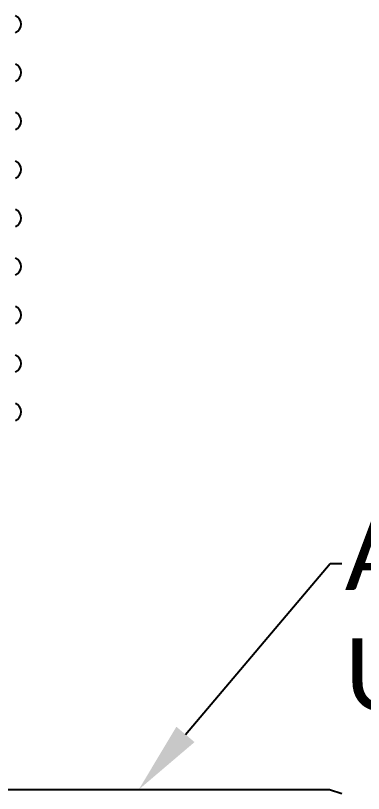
# Model space of a CAD drawing. Header units: millimetres. Extents: x 14017 to 18361, y 6223 to 10695.
# Drawn here: x 14862 to 15102, y 9024 to 9561 of the extents above; entities that cross this region are included whole.
import ezdxf
from ezdxf import colors
from ezdxf.entities.mleader import LeaderData, LeaderLine
from ezdxf.math import Vec2, Vec3

# ---------------------------------------------------------------- set-up
doc = ezdxf.new("R2010")
doc.units = ezdxf.units.MM
doc.header["$LTSCALE"] = 384.175
doc.layers.get('0').update_dxf_attribs({"linetype": 'CONTINUOUS'})
doc.styles.get("Standard").update_dxf_attribs({"font": 'calibri.ttf'})

msp = doc.modelspace()

# ---------------------------------------------------------------- linework, layer by layer
at = {"linetype": 'Continuous'}
for p, q in [((14427.22118, 9026.30494), (15078.39066, 9026.30494)), ((15078.39066, 9026.30494), (15086.97541, 9023.68032))]:
    msp.add_line(p, q, dxfattribs=at)
for centre in [(14858.83257, 9555.28502), (14858.83257, 9521.78502), (14858.83257, 9488.28502), (14858.83257, 9454.78502), (14858.83257, 9421.28502), (14858.83257, 9387.78502), (14858.83257, 9354.28502), (14858.83257, 9320.78502), (14858.83257, 9287.28502)]:
    msp.add_arc(centre, 6.5, 294.3563913, 65.6436087, dxfattribs=at)

# ---------------------------------------------------------------- leaders
ml = msp.add_multileader_mtext('Standard')
ml.set_content('AIR FILTER\\PUNIT (AFU)')
ml.set_leader_properties(linetype='ByLayer')
ml.build(insert=Vec2(0, 0))
ml.multileader.update_dxf_attribs({"text_right_attachment_type": 6, "arrow_head_size": 50})
ctx = ml.context
ctx.base_point, ctx.char_height, ctx.arrow_head_size, ctx.plane_origin = Vec3(15087.02364, 9182.64473), 50, 50, Vec3(14946.61768, 8945.88204)
ctx.right_attachment = 6
notes = []
notes.append((ctx, [(0, (1, 1, 0), (15079.02364, 9182.64473), (1, 0), 8, [(0, [(14946.61768, 9026.30494)], 0, [])])]))
ctx.mtext.insert, ctx.mtext.flow_direction = Vec3(15089.02364, 9214.27935), 5
for ctx, leaders in notes:
    for number, flags, end, landing, length, lines in leaders:
        leader = LeaderData()
        leader.index, (leader.has_last_leader_line, leader.has_dogleg_vector, leader.attachment_direction) = number, flags
        leader.last_leader_point, leader.dogleg_vector, leader.dogleg_length = Vec3(end), Vec3(landing), length
        for number, points, colour, breaks in lines:
            line = LeaderLine()
            line.index, line.vertices, line.color, line.breaks = number, Vec3.list(points), colors.encode_raw_color(colour), breaks
            leader.lines.append(line)
        ctx.leaders.append(leader)

doc.saveas('drawing.dxf')
